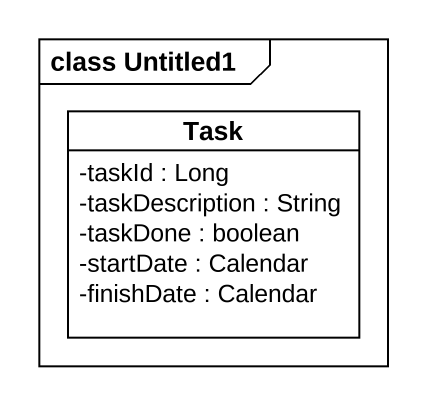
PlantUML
@startuml
mainframe class Untitled1
hide circle
hide empty members
skinparam classAttributeIconSize 0
class Task {
  -taskId : Long
  -taskDescription : String
  -taskDone : boolean
  -startDate : Calendar
  -finishDate : Calendar
}
@enduml
